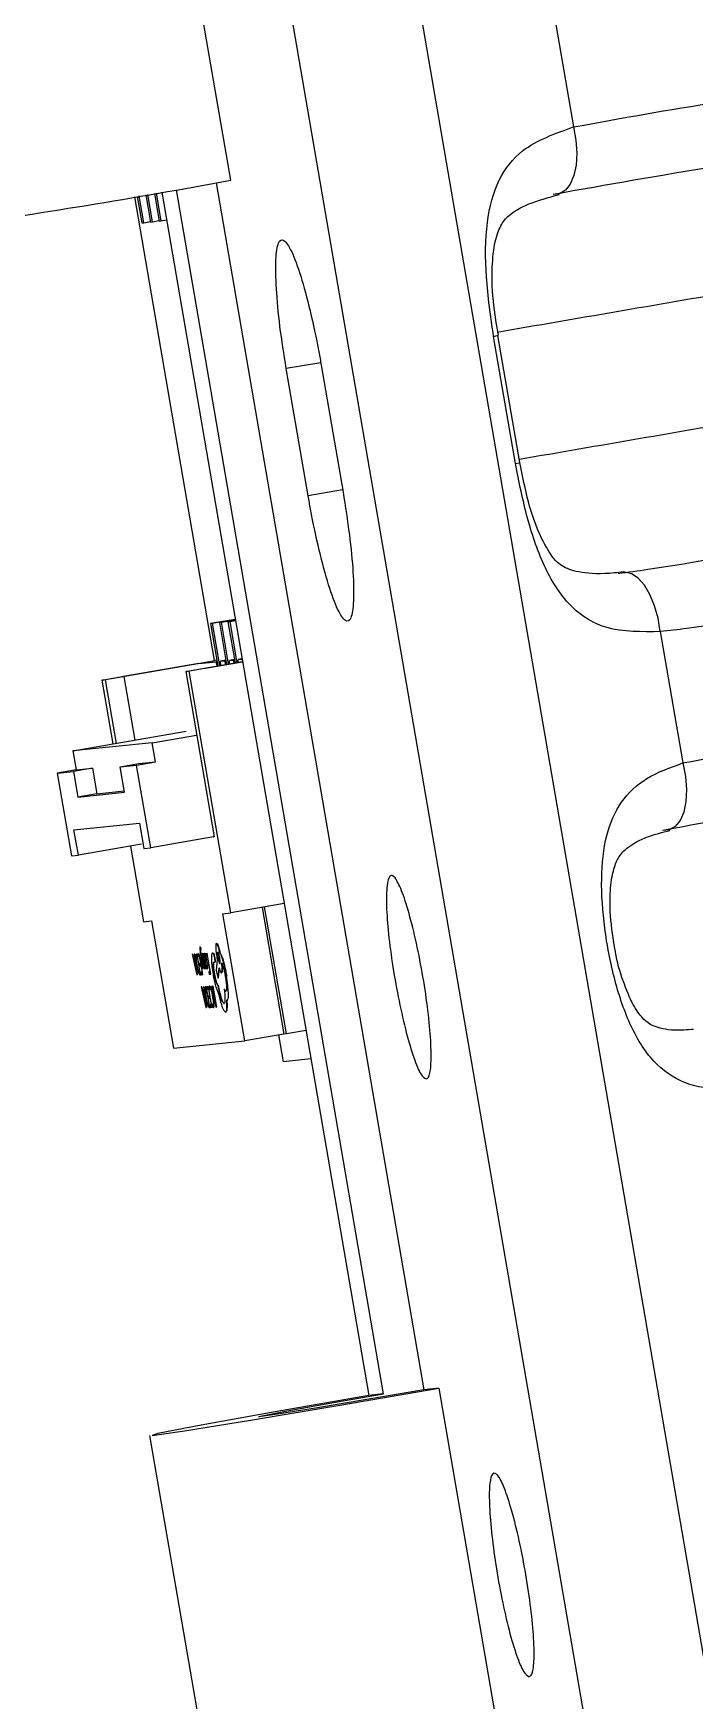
# Model space of a CAD drawing. Header units: millimetres. Extents: x 15 to 1184, y 5 to 836.
# Drawn here: x 810.21 to 815.34, y 640.05 to 652.97 of the extents above; entities that cross this region are included whole.
import ezdxf

# ---------------------------------------------------------------- set-up
doc = ezdxf.new("R2010")
doc.units = ezdxf.units.MM
doc.layers.get('0').update_dxf_attribs({"lineweight": 18})

msp = doc.modelspace()

# ---------------------------------------------------------------- linework, layer by layer
at = {"color": 7, "linetype": 'Continuous', "lineweight": 25}
for p, q in [((813.884, 655.217), (814.396, 652.245)), ((812.883, 655.026), (817.635, 627.434)), ((811.907, 654.857), (816.659, 627.264)), ((811.739, 651.832), (811.23, 654.788)), ((812.925, 642.427), (811.318, 651.759)), ((811.626, 651.812), (813.237, 642.459)), ((811.614, 648.11), (810.995, 651.704)), ((811.013, 651.707), (811.049, 651.502)), ((811.065, 651.503), (811.029, 651.71)), ((811.08, 651.719), (811.116, 651.508)), ((811.132, 651.51), (811.096, 651.721)), ((811.147, 651.73), (811.184, 651.515)), ((811.2, 651.517), (811.163, 651.733)), ((811.204, 651.74), (812.81, 642.415)), ((811.049, 651.502), (811.065, 651.503)), ((811.065, 651.503), (811.116, 651.512)), ((811.116, 651.508), (811.132, 651.51)), ((811.132, 651.51), (811.183, 651.519)), ((811.184, 651.515), (811.2, 651.517)), ((811.2, 651.517), (811.241, 651.524)), ((813.947, 649.637), (813.777, 650.622)), ((813.811, 650.63), (813.81, 650.63)), ((813.98, 649.644), (813.811, 650.63)), ((812.437, 650.418), (812.17, 650.372)), ((812.34, 649.386), (812.17, 650.372)), ((812.441, 650.399), (812.61, 649.414)), ((812.607, 649.432), (812.34, 649.386)), ((814.784, 648.794), (814.778, 648.794)), ((811.583, 648.397), (811.774, 648.431)), ((811.599, 648.399), (811.583, 648.397)), ((811.583, 648.397), (811.64, 648.067)), ((811.774, 648.429), (811.599, 648.399)), ((811.656, 648.07), (811.599, 648.399)), ((811.651, 648.404), (811.775, 648.426)), ((811.667, 648.406), (811.651, 648.404)), ((811.651, 648.404), (811.707, 648.079)), ((811.667, 648.406), (811.775, 648.425)), ((811.723, 648.081), (811.667, 648.406)), ((811.718, 648.411), (811.776, 648.421)), ((811.735, 648.413), (811.718, 648.411)), ((811.718, 648.411), (811.774, 648.09)), ((811.735, 648.413), (811.776, 648.42)), ((811.79, 648.093), (811.735, 648.413)), ((815.07, 648.334), (815.245, 647.316)), ((810.741, 647.958), (811.619, 648.111)), ((811.493, 648.088), (810.908, 647.986)), ((811.391, 648.024), (811.537, 648.05)), ((811.418, 648.027), (811.391, 648.024)), ((811.391, 648.024), (811.611, 646.743)), ((811.831, 648.099), (811.418, 648.027)), ((811.74, 646.155), (811.418, 648.027)), ((811.493, 648.088), (811.623, 648.101)), ((811.537, 648.05), (811.544, 648.05)), ((811.544, 648.05), (811.831, 648.1)), ((811.632, 648.112), (811.619, 648.111)), ((811.623, 648.101), (811.634, 648.103)), ((811.623, 648.101), (811.634, 648.066)), ((811.701, 648.112), (811.661, 648.105)), ((811.661, 648.105), (811.691, 648.108)), ((811.662, 648.071), (811.661, 648.105)), ((811.691, 648.108), (811.702, 648.109)), ((811.691, 648.108), (811.7, 648.077)), ((811.769, 648.118), (811.729, 648.111)), ((811.729, 648.111), (811.759, 648.114)), ((811.73, 648.083), (811.729, 648.111)), ((811.759, 648.114), (811.769, 648.116)), ((811.759, 648.114), (811.767, 648.089)), ((811.827, 648.124), (811.796, 648.118)), ((811.796, 648.118), (811.826, 648.121)), ((811.797, 648.094), (811.796, 648.118)), ((811.826, 648.121), (811.829, 648.113)), ((811.826, 648.121), (811.827, 648.121)), ((810.768, 647.961), (810.741, 647.958)), ((810.741, 647.958), (810.826, 647.464)), ((810.914, 647.987), (810.768, 647.961)), ((810.853, 647.468), (810.768, 647.961)), ((810.908, 647.986), (810.914, 647.987)), ((810.999, 647.494), (810.914, 647.987)), ((810.515, 647.41), (811.393, 647.562)), ((811.13, 647.472), (811.475, 647.532)), ((811.13, 647.472), (810.515, 647.41)), ((810.515, 647.41), (810.54, 647.262)), ((811.155, 647.324), (811.13, 647.472)), ((810.54, 647.262), (810.394, 647.236)), ((810.394, 647.236), (810.521, 647.249)), ((810.394, 647.236), (810.504, 646.596)), ((810.668, 647.275), (810.521, 647.249)), ((810.521, 647.249), (810.555, 647.052)), ((810.54, 647.262), (810.668, 647.275)), ((810.668, 647.275), (810.702, 647.078)), ((810.882, 647.286), (811.028, 647.311)), ((810.882, 647.286), (811.009, 647.299)), ((810.916, 647.089), (810.882, 647.286)), ((811.009, 647.299), (811.155, 647.324)), ((811.119, 646.658), (811.009, 647.299)), ((811.028, 647.311), (811.155, 647.324)), ((810.555, 647.052), (810.916, 647.089)), ((810.702, 647.078), (810.555, 647.052)), ((810.702, 647.078), (810.914, 647.099)), ((810.524, 646.798), (811.031, 646.85)), ((811.031, 646.85), (811.065, 646.653)), ((810.558, 646.601), (810.524, 646.798)), ((811.607, 646.743), (811.119, 646.658)), ((811.611, 646.743), (811.607, 646.743)), ((811.607, 646.743), (811.611, 646.743)), ((810.504, 646.596), (810.558, 646.601)), ((811.047, 646.686), (810.558, 646.601)), ((810.962, 646.671), (811.063, 646.086)), ((811.065, 646.653), (811.119, 646.658)), ((812.154, 646.226), (811.74, 646.155)), ((811.982, 646.197), (812.151, 645.215)), ((812.171, 645.217), (812.002, 646.2)), ((811.063, 646.086), (811.126, 646.092)), ((811.126, 646.092), (811.295, 645.107)), ((811.678, 646.148), (811.74, 646.155)), ((811.848, 645.163), (811.678, 646.148)), ((811.44, 645.833), (811.476, 645.673)), ((811.443, 645.833), (811.44, 645.833)), ((811.441, 645.833), (811.444, 645.834)), ((811.453, 645.79), (811.443, 645.833)), ((811.444, 645.834), (811.454, 645.79)), ((811.46, 645.834), (811.456, 645.834)), ((811.456, 645.834), (811.457, 645.834)), ((811.456, 645.834), (811.462, 645.79)), ((811.457, 645.834), (811.461, 645.834)), ((811.46, 645.834), (811.461, 645.834)), ((811.479, 645.673), (811.46, 645.834)), ((811.461, 645.834), (811.48, 645.674)), ((811.479, 645.835), (811.473, 645.835)), ((811.474, 645.835), (811.473, 645.835)), ((811.474, 645.835), (811.48, 645.835)), ((811.476, 645.817), (811.479, 645.817)), ((811.476, 645.817), (811.477, 645.817)), ((811.479, 645.835), (811.48, 645.835)), ((811.506, 645.675), (811.479, 645.835)), ((811.479, 645.817), (811.5, 645.693)), ((811.495, 645.836), (811.483, 645.835)), ((811.483, 645.835), (811.484, 645.836)), ((811.483, 645.835), (811.486, 645.817)), ((811.484, 645.836), (811.496, 645.836)), ((811.486, 645.817), (811.495, 645.818)), ((811.495, 645.836), (811.496, 645.836)), ((811.523, 645.676), (811.495, 645.836)), ((811.504, 645.889), (811.502, 645.891)), ((811.502, 645.854), (811.518, 645.722)), ((811.507, 645.871), (811.504, 645.889)), ((811.505, 645.889), (811.508, 645.871)), ((811.505, 645.873), (811.507, 645.871)), ((811.507, 645.836), (811.505, 645.857)), ((811.505, 645.857), (811.506, 645.857)), ((811.506, 645.857), (811.508, 645.836)), ((811.533, 645.722), (811.507, 645.836)), ((811.507, 645.836), (811.508, 645.836)), ((811.508, 645.836), (811.534, 645.723)), ((811.509, 645.817), (811.511, 645.808)), ((811.51, 645.808), (811.509, 645.817)), ((811.51, 645.818), (811.511, 645.808)), ((811.521, 645.84), (811.522, 645.84)), ((811.523, 645.824), (811.524, 645.824)), ((811.526, 645.833), (811.527, 645.834)), ((811.53, 645.813), (811.526, 645.833)), ((811.527, 645.834), (811.531, 645.813)), ((811.532, 645.838), (811.529, 645.838)), ((811.529, 645.838), (811.542, 645.764)), ((811.529, 645.838), (811.53, 645.838)), ((811.53, 645.838), (811.533, 645.838)), ((811.531, 645.813), (811.53, 645.813)), ((811.535, 645.82), (811.532, 645.838)), ((811.532, 645.838), (811.533, 645.838)), ((811.533, 645.838), (811.536, 645.82)), ((811.537, 645.841), (811.538, 645.841)), ((811.537, 645.815), (811.538, 645.815)), ((811.539, 645.824), (811.54, 645.824)), ((811.542, 645.832), (811.543, 645.832)), ((811.557, 645.839), (811.545, 645.838)), ((811.545, 645.838), (811.546, 645.839)), ((811.545, 645.838), (811.548, 645.82)), ((811.546, 645.839), (811.558, 645.839)), ((811.548, 645.82), (811.557, 645.821)), ((811.557, 645.839), (811.558, 645.839)), ((811.584, 645.679), (811.557, 645.839)), ((811.557, 645.821), (811.566, 645.767)), ((811.604, 645.842), (811.595, 645.841)), ((811.595, 645.841), (811.596, 645.842)), ((811.596, 645.842), (811.605, 645.842)), ((811.604, 645.842), (811.605, 645.842)), ((811.628, 645.919), (811.629, 645.919)), ((811.641, 645.851), (811.64, 645.851)), ((811.657, 645.842), (811.658, 645.842)), ((811.462, 645.79), (811.453, 645.79)), ((811.454, 645.79), (811.463, 645.79)), ((811.464, 645.772), (811.457, 645.772)), ((811.457, 645.772), (811.471, 645.705)), ((811.472, 645.707), (811.458, 645.772)), ((811.472, 645.705), (811.464, 645.772)), ((811.474, 645.694), (811.471, 645.705)), ((811.472, 645.8), (811.473, 645.8)), ((811.474, 645.694), (811.472, 645.705)), ((811.478, 645.753), (811.479, 645.753)), ((811.488, 645.708), (811.489, 645.708)), ((811.505, 645.764), (811.497, 645.763)), ((811.497, 645.763), (811.5, 645.745)), ((811.497, 645.763), (811.498, 645.763)), ((811.5, 645.693), (811.497, 645.693)), ((811.497, 645.693), (811.498, 645.693)), ((811.498, 645.763), (811.506, 645.764)), ((811.5, 645.693), (811.498, 645.693)), ((811.5, 645.745), (811.508, 645.745)), ((811.508, 645.745), (811.517, 645.694)), ((811.508, 645.694), (811.511, 645.675)), ((811.517, 645.694), (811.508, 645.694)), ((811.508, 645.694), (811.509, 645.694)), ((811.509, 645.694), (811.518, 645.694)), ((811.521, 645.722), (811.51, 645.808)), ((811.51, 645.808), (811.511, 645.808)), ((811.511, 645.808), (811.522, 645.722)), ((811.511, 645.808), (811.53, 645.722)), ((811.518, 645.722), (811.521, 645.722)), ((811.522, 645.722), (811.521, 645.722)), ((811.523, 645.808), (811.524, 645.808)), ((811.53, 645.787), (811.525, 645.797)), ((811.525, 645.797), (811.526, 645.797)), ((811.526, 645.797), (811.531, 645.787)), ((811.53, 645.787), (811.531, 645.787)), ((811.53, 645.772), (811.535, 645.763)), ((811.53, 645.722), (811.533, 645.722)), ((811.531, 645.744), (811.532, 645.745)), ((811.531, 645.744), (811.535, 645.725)), ((811.533, 645.722), (811.534, 645.723)), ((811.535, 645.725), (811.539, 645.72)), ((811.536, 645.772), (811.537, 645.772)), ((811.537, 645.736), (811.538, 645.737)), ((811.542, 645.78), (811.54, 645.791)), ((811.54, 645.791), (811.541, 645.791)), ((811.543, 645.781), (811.541, 645.791)), ((811.545, 645.784), (811.542, 645.78)), ((811.545, 645.765), (811.548, 645.77)), ((811.549, 645.77), (811.546, 645.765)), ((811.547, 645.808), (811.548, 645.808)), ((811.559, 645.732), (811.555, 645.751)), ((811.556, 645.751), (811.56, 645.732)), ((811.566, 645.767), (811.558, 645.766)), ((811.558, 645.766), (811.561, 645.748)), ((811.559, 645.766), (811.567, 645.767)), ((811.561, 645.748), (811.569, 645.748)), ((811.569, 645.748), (811.578, 645.697)), ((811.57, 645.697), (811.579, 645.697)), ((811.57, 645.697), (811.573, 645.678)), ((811.578, 645.697), (811.57, 645.697)), ((811.608, 645.772), (811.615, 645.772)), ((811.608, 645.772), (811.609, 645.772)), ((811.612, 645.682), (811.613, 645.683)), ((811.615, 645.807), (811.616, 645.807)), ((811.615, 645.772), (811.616, 645.771)), ((811.616, 645.771), (811.617, 645.771)), ((811.634, 645.793), (811.626, 645.707)), ((811.626, 645.707), (811.642, 645.647)), ((811.632, 645.804), (811.634, 645.793)), ((811.642, 645.647), (811.649, 645.728)), ((811.65, 645.728), (811.643, 645.647)), ((811.656, 645.762), (811.656, 645.762)), ((811.679, 645.788), (811.68, 645.788)), ((811.476, 645.673), (811.479, 645.673)), ((811.479, 645.673), (811.48, 645.674)), ((811.5, 645.675), (811.506, 645.675)), ((811.506, 645.675), (811.507, 645.675)), ((811.511, 645.675), (811.523, 645.676)), ((811.511, 645.58), (811.547, 645.42)), ((811.514, 645.58), (811.511, 645.58)), ((811.511, 645.58), (811.512, 645.58)), ((811.512, 645.58), (811.515, 645.581)), ((811.514, 645.58), (811.515, 645.581)), ((811.524, 645.537), (811.514, 645.58)), ((811.515, 645.581), (811.525, 645.537)), ((811.523, 645.676), (811.524, 645.676)), ((811.531, 645.581), (811.528, 645.581)), ((811.528, 645.581), (811.529, 645.581)), ((811.528, 645.581), (811.533, 645.537)), ((811.529, 645.581), (811.532, 645.581)), ((811.531, 645.581), (811.532, 645.581)), ((811.55, 645.42), (811.531, 645.581)), ((811.532, 645.581), (811.551, 645.421)), ((811.55, 645.582), (811.544, 645.582)), ((811.545, 645.582), (811.544, 645.582)), ((811.545, 645.582), (811.551, 645.582)), ((811.547, 645.564), (811.551, 645.564)), ((811.547, 645.564), (811.548, 645.564)), ((811.55, 645.582), (811.551, 645.582)), ((811.578, 645.422), (811.55, 645.582)), ((811.551, 645.564), (811.572, 645.44)), ((811.567, 645.583), (811.555, 645.582)), ((811.555, 645.582), (811.556, 645.583)), ((811.555, 645.582), (811.558, 645.564)), ((811.556, 645.583), (811.567, 645.583)), ((811.558, 645.564), (811.567, 645.565)), ((811.567, 645.583), (811.567, 645.583)), ((811.594, 645.423), (811.567, 645.583)), ((811.567, 645.565), (811.576, 645.511)), ((811.572, 645.577), (811.575, 645.557)), ((811.573, 645.678), (811.584, 645.679)), ((811.575, 645.557), (811.576, 645.557)), ((811.577, 645.586), (811.578, 645.586)), ((811.579, 645.568), (811.58, 645.568)), ((811.588, 645.565), (811.589, 645.565)), ((811.589, 645.584), (811.601, 645.585)), ((811.6, 645.585), (811.589, 645.584)), ((811.589, 645.584), (811.589, 645.584)), ((811.589, 645.584), (811.592, 645.566)), ((811.592, 645.566), (811.6, 645.566)), ((811.6, 645.585), (811.601, 645.585)), ((811.628, 645.424), (811.6, 645.585)), ((811.6, 645.566), (811.625, 645.424)), ((811.601, 645.585), (811.629, 645.424)), ((811.641, 645.594), (811.639, 645.594)), ((811.639, 645.594), (811.64, 645.594)), ((811.64, 645.594), (811.641, 645.594)), ((811.641, 645.594), (811.641, 645.594)), ((811.642, 645.647), (811.643, 645.647)), ((811.689, 645.563), (811.69, 645.563)), ((811.533, 645.537), (811.524, 645.537)), ((811.524, 645.537), (811.525, 645.537)), ((811.525, 645.537), (811.534, 645.537)), ((811.535, 645.519), (811.528, 645.519)), ((811.528, 645.519), (811.543, 645.452)), ((811.543, 645.454), (811.529, 645.519)), ((811.544, 645.452), (811.535, 645.519)), ((811.545, 645.441), (811.543, 645.452)), ((811.544, 645.547), (811.545, 645.547)), ((811.545, 645.441), (811.544, 645.452)), ((811.549, 645.5), (811.55, 645.5)), ((811.559, 645.455), (811.56, 645.455)), ((811.576, 645.511), (811.568, 645.51)), ((811.568, 645.51), (811.571, 645.492)), ((811.568, 645.51), (811.569, 645.51)), ((811.572, 645.44), (811.568, 645.44)), ((811.568, 645.44), (811.569, 645.44)), ((811.569, 645.51), (811.577, 645.511)), ((811.572, 645.44), (811.569, 645.44)), ((811.571, 645.492), (811.579, 645.492)), ((811.571, 645.422), (811.578, 645.422)), ((811.578, 645.422), (811.579, 645.422)), ((811.579, 645.492), (811.588, 645.441)), ((811.579, 645.441), (811.583, 645.422)), ((811.588, 645.441), (811.579, 645.441)), ((811.579, 645.441), (811.58, 645.441)), ((811.58, 645.441), (811.589, 645.441)), ((811.583, 645.422), (811.594, 645.423)), ((811.594, 645.448), (811.595, 645.449)), ((811.594, 645.448), (811.598, 645.427)), ((811.594, 645.423), (811.595, 645.423)), ((811.598, 645.427), (811.604, 645.42)), ((811.601, 645.507), (811.602, 645.507)), ((811.601, 645.439), (811.602, 645.439)), ((811.608, 645.444), (811.609, 645.445)), ((811.625, 645.424), (811.628, 645.424)), ((811.628, 645.424), (811.629, 645.424)), ((811.687, 645.453), (811.688, 645.453)), ((811.701, 645.547), (811.702, 645.547)), ((811.709, 645.48), (811.713, 645.478)), ((811.71, 645.43), (811.709, 645.48)), ((811.71, 645.48), (811.711, 645.43)), ((811.71, 645.43), (811.711, 645.43)), ((811.547, 645.42), (811.55, 645.42)), ((811.55, 645.42), (811.551, 645.421)), ((811.604, 645.42), (811.605, 645.421)), ((811.699, 645.384), (811.7, 645.385)), ((811.295, 645.107), (811.848, 645.163)), ((812.15, 645.215), (811.848, 645.163)), ((812.149, 645), (812.113, 645.209)), ((812.171, 645.217), (812.151, 645.215)), ((812.323, 645.243), (812.171, 645.217)), ((812.361, 645.022), (812.149, 645)), ((813.352, 642.47), (813.237, 642.459)), ((813.352, 642.47), (813.861, 639.514)), ((812.925, 642.427), (812.81, 642.415)), ((811.11, 642.103), (811.619, 639.147))]:
    msp.add_line(p, q, dxfattribs=at)
for points in [[(814.396, 652.245), (814.415, 652.142), (814.422, 652.042), (814.417, 651.949), (814.4, 651.868), (814.372, 651.802), (814.335, 651.754), (814.289, 651.727), (814.238, 651.721)], [(813.777, 650.622), (813.806, 650.629), (813.811, 650.63)], [(813.947, 649.637), (813.976, 649.643), (813.98, 649.644)], [(815.07, 648.334), (815.053, 648.438), (815.026, 648.535), (814.99, 648.622), (814.947, 648.694), (814.898, 648.748), (814.847, 648.782), (814.794, 648.795), (814.784, 648.794)], [(815.245, 647.316), (815.265, 647.211), (815.273, 647.11), (815.268, 647.017), (815.252, 646.936), (815.224, 646.87), (815.185, 646.823), (815.139, 646.797), (815.086, 646.793)], [(812.81, 642.415), (812.084, 642.288), (811.509, 642.184), (811.174, 642.119), (811.129, 642.104), (811.381, 642.14), (811.892, 642.223), (812.584, 642.338), (813.352, 642.47)], [(813.237, 642.459), (812.795, 642.383), (812.397, 642.316), (812.103, 642.269), (811.958, 642.248), (811.984, 642.257), (812.177, 642.294), (812.507, 642.354), (812.925, 642.427)]]:
    msp.add_lwpolyline(points, dxfattribs=at)
msp.add_arc((801.328, 708.418), 57.536, 278.16296, 280.42519, dxfattribs=at)
for points, knots in [([(814.396, 652.245), (814.764, 652.312), (815.234, 652.398), (815.747, 652.471), (815.859, 652.487)], [0, 0, 0, 0, 1.158119, 1.483051, 1.483051, 1.483051, 1.483051]), ([(813.777, 650.622), (813.755, 650.777), (813.711, 651.081), (813.713, 651.502), (813.801, 651.84), (814.009, 652.107), (814.254, 652.194), (814.396, 652.245)], [0, 0, 0, 0, 0.412637, 0.80977, 1.17336, 1.510565, 1.983203, 1.983203, 1.983203, 1.983203]), ([(815.879, 651.997), (815.754, 651.978), (815.194, 651.891), (814.655, 651.795), (814.238, 651.721)], [0, 0, 0, 0, 0.373039, 1.664771, 1.664771, 1.664771, 1.664771]), ([(813.815, 650.631), (813.802, 650.707), (813.77, 650.888), (813.761, 651.146), (813.785, 651.365), (813.836, 651.495), (813.89, 651.56), (814.027, 651.65), (814.202, 651.699), (814.287, 651.722)], [0, 0, 0, 0, 0.162241, 0.384292, 0.563784, 0.737832, 0.937864, 1.174583, 1.397758, 1.397758, 1.397758, 1.397758]), ([(820.074, 651.737), (818.603, 651.482), (816.519, 651.12), (814.422, 650.759), (813.804, 650.653)], [0, 0, 0, 0, 4.488588, 6.36247, 6.36247, 6.36247, 6.36247]), ([(812.17, 650.372), (812.152, 650.483), (812.117, 650.705), (812.09, 651.002), (812.085, 651.23), (812.106, 651.362), (812.149, 651.384), (812.21, 651.294), (812.282, 651.102), (812.356, 650.828), (812.409, 650.578), (812.435, 650.434), (812.441, 650.399)], [0, 0, 0, 0, 0.223476, 0.446952, 0.670428, 0.893904, 1.11738, 1.340856, 1.564332, 1.787807, 2.011283, 2.081316, 2.081316, 2.081316, 2.081316]), ([(820.244, 650.751), (818.773, 650.496), (816.689, 650.135), (814.593, 649.774), (813.976, 649.668)], [0, 0, 0, 0, 4.488583, 6.360327, 6.360327, 6.360327, 6.360327]), ([(815.07, 648.334), (814.926, 648.332), (814.666, 648.328), (814.369, 648.506), (814.17, 648.811), (814.032, 649.207), (813.975, 649.494), (813.947, 649.637)], [0, 0, 0, 0, 0.440001, 0.799088, 1.18586, 1.565468, 1.943969, 1.943969, 1.943969, 1.943969]), ([(814.784, 648.797), (814.76, 648.794), (814.631, 648.777), (814.443, 648.787), (814.315, 648.83), (814.234, 648.901), (814.125, 649.095), (814.04, 649.345), (814.002, 649.541), (813.982, 649.645)], [0, 0, 0, 0, 0.055839, 0.302958, 0.541211, 0.779817, 0.959626, 1.151392, 1.367876, 1.367876, 1.367876, 1.367876]), ([(812.61, 649.414), (812.628, 649.303), (812.663, 649.081), (812.691, 648.783), (812.695, 648.556), (812.674, 648.423), (812.631, 648.401), (812.57, 648.491), (812.499, 648.684), (812.425, 648.957), (812.371, 649.207), (812.346, 649.352), (812.34, 649.386)], [0, 0, 0, 0, 0.220214, 0.440429, 0.660643, 0.880857, 1.101071, 1.321284, 1.541498, 1.761713, 1.981927, 2.050936, 2.050936, 2.050936, 2.050936]), ([(814.743, 648.785), (814.82, 648.795), (815.352, 648.867), (815.907, 648.982), (816.382, 649.08)], [0, 0, 0, 0, 0.240563, 1.66507, 1.66507, 1.66507, 1.66507]), ([(816.528, 648.605), (816.1, 648.507), (815.596, 648.392), (815.138, 648.341), (815.07, 648.334)], [0, 0, 0, 0, 1.261171, 1.483767, 1.483767, 1.483767, 1.483767]), ([(815.245, 647.316), (815.59, 647.38), (816.06, 647.468), (816.573, 647.537), (816.708, 647.555)], [0, 0, 0, 0, 1.091073, 1.483002, 1.483002, 1.483002, 1.483002]), ([(815.68, 644.789), (815.558, 644.788), (815.408, 644.788), (815.189, 644.862), (815.002, 644.992), (814.826, 645.283), (814.706, 645.647), (814.632, 646.035), (814.605, 646.417), (814.639, 646.756), (814.755, 647.024), (814.956, 647.212), (815.147, 647.281), (815.245, 647.316)], [0, 0, 0, 0, 0.376012, 0.460806, 0.785373, 1.136298, 1.476958, 1.821405, 2.164099, 2.488381, 2.789948, 3.091542, 3.41288, 3.41288, 3.41288, 3.41288]), ([(816.729, 647.069), (816.577, 647.046), (816.018, 646.961), (815.479, 646.864), (815.086, 646.793)], [0, 0, 0, 0, 0.451111, 1.665558, 1.665558, 1.665558, 1.665558]), ([(814.722, 645.855), (814.706, 645.948), (814.678, 646.12), (814.679, 646.345), (814.708, 646.506), (814.753, 646.601), (814.808, 646.661), (814.943, 646.741), (815.085, 646.778), (815.144, 646.793)], [0, 0, 0, 0, 0.197247, 0.363295, 0.502201, 0.644547, 0.835211, 1.051383, 1.200443, 1.200443, 1.200443, 1.200443]), ([(813.256, 644.867), (813.242, 644.874), (813.215, 644.889), (813.159, 645.022), (813.1, 645.22), (813.043, 645.468), (812.994, 645.737), (812.96, 645.997), (812.944, 646.218), (812.948, 646.376), (812.971, 646.453), (813.011, 646.44), (813.063, 646.338), (813.122, 646.159), (813.18, 645.924), (813.232, 645.658), (813.271, 645.392), (813.293, 645.155), (813.295, 644.976), (813.281, 644.882), (813.263, 644.871), (813.256, 644.867)], [0, 0, 0, 0, 0.176124, 0.352248, 0.528371, 0.704495, 0.880619, 1.056743, 1.232866, 1.40899, 1.585114, 1.761238, 1.937361, 2.113485, 2.289609, 2.465732, 2.641856, 2.81798, 2.994104, 3.170227, 3.28046, 3.28046, 3.28046, 3.28046]), ([(811.473, 645.835), (811.471, 645.834), (811.469, 645.832), (811.468, 645.822), (811.468, 645.815), (811.468, 645.812)], [0, 0, 0, 0, 0.01259184, 0.01843392, 0.02426357, 0.02426357, 0.02426357, 0.02426357]), ([(811.468, 645.812), (811.468, 645.808), (811.469, 645.8), (811.47, 645.78), (811.473, 645.764), (811.475, 645.752)], [0, 0, 0, 0, 0.01472068, 0.02925282, 0.06036567, 0.06036567, 0.06036567, 0.06036567]), ([(811.472, 645.8), (811.472, 645.802), (811.472, 645.807), (811.473, 645.815), (811.475, 645.816), (811.476, 645.817)], [0, 0, 0, 0, 0.00419394, 0.00850862, 0.01820701, 0.01820701, 0.01820701, 0.01820701]), ([(811.473, 645.8), (811.473, 645.802), (811.473, 645.808), (811.474, 645.815), (811.476, 645.816), (811.477, 645.817)], [0, 0, 0, 0, 0.00419394, 0.00850863, 0.01820701, 0.01820701, 0.01820701, 0.01820701]), ([(811.502, 645.891), (811.501, 645.89), (811.5, 645.889), (811.5, 645.881), (811.501, 645.869), (811.502, 645.859), (811.502, 645.854)], [0, 0, 0, 0, 0.00816958, 0.01649648, 0.02600448, 0.03740341, 0.03740341, 0.03740341, 0.03740341]), ([(811.505, 645.857), (811.505, 645.86), (811.504, 645.864), (811.504, 645.869), (811.504, 645.873), (811.505, 645.873), (811.505, 645.873)], [0, 0, 0, 0, 0.00472186, 0.00883354, 0.0126391, 0.01651534, 0.01651534, 0.01651534, 0.01651534]), ([(811.506, 645.874), (811.506, 645.873), (811.505, 645.873), (811.505, 645.869), (811.505, 645.864), (811.506, 645.86), (811.506, 645.857)], [0, 0, 0, 0, 0.00387624, 0.0076818, 0.01179347, 0.01651534, 0.01651534, 0.01651534, 0.01651534]), ([(811.521, 645.84), (811.52, 645.84), (811.518, 645.839), (811.518, 645.833), (811.518, 645.831)], [0, 0, 0, 0, 0.00541084, 0.01031967, 0.01031967, 0.01031967, 0.01031967]), ([(811.518, 645.831), (811.518, 645.829), (811.518, 645.826), (811.518, 645.82), (811.519, 645.813), (811.52, 645.808), (811.52, 645.806)], [0, 0, 0, 0, 0.00640999, 0.01248572, 0.01856765, 0.02499526, 0.02499526, 0.02499526, 0.02499526]), ([(811.526, 645.833), (811.525, 645.835), (811.523, 645.839), (811.522, 645.84), (811.521, 645.84)], [0, 0, 0, 0, 0.004207471, 0.008749965, 0.008749965, 0.008749965, 0.008749965]), ([(811.522, 645.84), (811.523, 645.84), (811.524, 645.839), (811.526, 645.835), (811.527, 645.834)], [0, 0, 0, 0, 0.004544429, 0.00874993, 0.00874993, 0.00874993, 0.00874993]), ([(811.523, 645.808), (811.522, 645.809), (811.522, 645.811), (811.522, 645.815), (811.522, 645.817), (811.522, 645.821), (811.522, 645.823), (811.523, 645.823), (811.523, 645.824)], [0, 0, 0, 0, 0.00190277, 0.00365657, 0.00536126, 0.00712503, 0.0111851, 0.01639269, 0.01639269, 0.01639269, 0.01639269]), ([(811.524, 645.824), (811.524, 645.824), (811.523, 645.823), (811.523, 645.821), (811.523, 645.818), (811.523, 645.815), (811.523, 645.812), (811.523, 645.809), (811.524, 645.808)], [0, 0, 0, 0, 0.00520748, 0.00926753, 0.01103132, 0.01273603, 0.01448987, 0.01639266, 0.01639266, 0.01639266, 0.01639266]), ([(811.523, 645.824), (811.524, 645.823), (811.526, 645.822), (811.529, 645.816), (811.53, 645.813)], [0, 0, 0, 0, 0.00631529, 0.01285339, 0.01285339, 0.01285339, 0.01285339]), ([(811.537, 645.841), (811.536, 645.84), (811.535, 645.84), (811.535, 645.836), (811.534, 645.829), (811.535, 645.823), (811.535, 645.82)], [0, 0, 0, 0, 0.00546404, 0.01057203, 0.0157072, 0.02124712, 0.02124712, 0.02124712, 0.02124712]), ([(811.542, 645.832), (811.541, 645.834), (811.539, 645.84), (811.537, 645.84), (811.537, 645.841)], [0, 0, 0, 0, 0.00497002, 0.01052129, 0.01052129, 0.01052129, 0.01052129]), ([(811.537, 645.815), (811.537, 645.817), (811.537, 645.823), (811.538, 645.824), (811.539, 645.824)], [0, 0, 0, 0, 0.004855455, 0.009830648, 0.009830648, 0.009830648, 0.009830648]), ([(811.54, 645.791), (811.539, 645.796), (811.538, 645.804), (811.537, 645.811), (811.537, 645.815)], [0, 0, 0, 0, 0.01214788, 0.02360042, 0.02360042, 0.02360042, 0.02360042]), ([(811.538, 645.841), (811.538, 645.841), (811.54, 645.84), (811.542, 645.835), (811.543, 645.832)], [0, 0, 0, 0, 0.00555207, 0.01052126, 0.01052126, 0.01052126, 0.01052126]), ([(811.538, 645.815), (811.538, 645.818), (811.538, 645.823), (811.539, 645.824), (811.54, 645.824)], [0, 0, 0, 0, 0.004855714, 0.009830592, 0.009830592, 0.009830592, 0.009830592]), ([(811.541, 645.791), (811.54, 645.796), (811.539, 645.804), (811.538, 645.811), (811.538, 645.815)], [0, 0, 0, 0, 0.01214788, 0.02360042, 0.02360042, 0.02360042, 0.02360042]), ([(811.539, 645.824), (811.539, 645.824), (811.54, 645.824), (811.541, 645.821), (811.542, 645.819)], [0, 0, 0, 0, 0.00317925, 0.006036419, 0.006036419, 0.006036419, 0.006036419]), ([(811.547, 645.808), (811.546, 645.812), (811.545, 645.819), (811.543, 645.827), (811.542, 645.83), (811.542, 645.832)], [0, 0, 0, 0, 0.01289721, 0.01889782, 0.0249179, 0.0249179, 0.0249179, 0.0249179]), ([(811.542, 645.819), (811.542, 645.818), (811.542, 645.816), (811.544, 645.812), (811.544, 645.808), (811.545, 645.806)], [0, 0, 0, 0, 0.00342607, 0.00675944, 0.01368654, 0.01368654, 0.01368654, 0.01368654]), ([(811.543, 645.832), (811.543, 645.83), (811.544, 645.827), (811.546, 645.819), (811.547, 645.812), (811.548, 645.808)], [0, 0, 0, 0, 0.00602008, 0.01202069, 0.0249179, 0.0249179, 0.0249179, 0.0249179]), ([(811.595, 645.841), (811.593, 645.838), (811.589, 645.831), (811.589, 645.803), (811.589, 645.789)], [0, 0, 0, 0, 0.02634299, 0.05297914, 0.05297914, 0.05297914, 0.05297914]), ([(811.615, 645.807), (811.614, 645.811), (811.612, 645.82), (811.609, 645.831), (811.607, 645.84), (811.605, 645.841), (811.604, 645.842)], [0, 0, 0, 0, 0.00937472, 0.01852201, 0.02785453, 0.03700786, 0.03700786, 0.03700786, 0.03700786]), ([(811.605, 645.842), (811.606, 645.841), (811.608, 645.84), (811.61, 645.832), (811.613, 645.82), (811.615, 645.811), (811.616, 645.807)], [0, 0, 0, 0, 0.00915333, 0.01848584, 0.02763314, 0.03700786, 0.03700786, 0.03700786, 0.03700786]), ([(811.628, 645.919), (811.627, 645.917), (811.623, 645.914), (811.622, 645.887), (811.625, 645.849), (811.63, 645.819), (811.632, 645.804)], [0, 0, 0, 0, 0.0292199, 0.0583848, 0.0877066, 0.11674, 0.11674, 0.11674, 0.11674]), ([(811.657, 645.842), (811.654, 645.853), (811.649, 645.875), (811.641, 645.899), (811.634, 645.916), (811.63, 645.918), (811.628, 645.919)], [0, 0, 0, 0, 0.02060646, 0.04112996, 0.06219975, 0.08315479, 0.08315479, 0.08315479, 0.08315479]), ([(811.629, 645.919), (811.631, 645.918), (811.635, 645.916), (811.642, 645.899), (811.65, 645.875), (811.655, 645.853), (811.658, 645.842)], [0, 0, 0, 0, 0.02095504, 0.04202483, 0.06254833, 0.08315479, 0.08315479, 0.08315479, 0.08315479]), ([(811.64, 645.851), (811.64, 645.85), (811.638, 645.848), (811.638, 645.84), (811.638, 645.831), (811.639, 645.82), (811.641, 645.809), (811.643, 645.797), (811.646, 645.786), (811.648, 645.776), (811.651, 645.769), (811.653, 645.763), (811.655, 645.762), (811.656, 645.762)], [0, 0, 0, 0, 0.01162253, 0.02321237, 0.02889273, 0.03445938, 0.04612299, 0.05190177, 0.05755862, 0.06944274, 0.07512311, 0.08068976, 0.09235337, 0.09235337, 0.09235337, 0.09235337]), ([(811.656, 645.762), (811.656, 645.762), (811.654, 645.763), (811.652, 645.769), (811.649, 645.776), (811.647, 645.786), (811.644, 645.797), (811.642, 645.809), (811.64, 645.821), (811.639, 645.831), (811.639, 645.84), (811.639, 645.849), (811.641, 645.85), (811.641, 645.851)], [0, 0, 0, 0, 0.01166361, 0.01723026, 0.02291062, 0.03479475, 0.04045159, 0.04623038, 0.05789398, 0.06346063, 0.069141, 0.08073084, 0.09235337, 0.09235337, 0.09235337, 0.09235337]), ([(811.656, 645.762), (811.656, 645.762), (811.658, 645.764), (811.658, 645.772), (811.657, 645.781), (811.656, 645.791), (811.655, 645.803), (811.653, 645.815), (811.65, 645.826), (811.647, 645.836), (811.645, 645.844), (811.643, 645.849), (811.641, 645.85), (811.64, 645.851)], [0, 0, 0, 0, 0.01138682, 0.02281061, 0.02857626, 0.03422868, 0.04612524, 0.05190262, 0.05755867, 0.06944351, 0.07512344, 0.08068966, 0.09235238, 0.09235238, 0.09235238, 0.09235238]), ([(811.679, 645.788), (811.675, 645.8), (811.667, 645.825), (811.66, 645.837), (811.657, 645.842)], [0, 0, 0, 0, 0.02927266, 0.05857639, 0.05857639, 0.05857639, 0.05857639]), ([(811.658, 645.842), (811.661, 645.837), (811.668, 645.825), (811.676, 645.801), (811.68, 645.788)], [0, 0, 0, 0, 0.02930304, 0.05857639, 0.05857639, 0.05857639, 0.05857639]), ([(815.328, 645.251), (815.277, 645.247), (815.138, 645.238), (815.012, 645.276), (814.948, 645.315), (814.855, 645.439), (814.78, 645.623), (814.733, 645.774), (814.722, 645.854), (814.722, 645.855)], [0, 0, 0, 0, 0.1232264, 0.334436, 0.5343347, 0.6689242, 0.8232122, 0.9801473, 0.982532, 0.982532, 0.982532, 0.982532]), ([(811.478, 645.753), (811.476, 645.762), (811.474, 645.775), (811.473, 645.79), (811.472, 645.797), (811.472, 645.8)], [0, 0, 0, 0, 0.0248597, 0.03607998, 0.04712825, 0.04712825, 0.04712825, 0.04712825]), ([(811.479, 645.753), (811.477, 645.762), (811.475, 645.775), (811.474, 645.791), (811.473, 645.797), (811.473, 645.8)], [0, 0, 0, 0, 0.02502184, 0.03619391, 0.04712931, 0.04712931, 0.04712931, 0.04712931]), ([(811.475, 645.752), (811.476, 645.746), (811.478, 645.735), (811.481, 645.72), (811.485, 645.706), (811.487, 645.699), (811.488, 645.695)], [0, 0, 0, 0, 0.01551752, 0.0299464, 0.04395408, 0.05826704, 0.05826704, 0.05826704, 0.05826704]), ([(811.488, 645.708), (811.487, 645.71), (811.485, 645.716), (811.482, 645.731), (811.48, 645.744), (811.478, 645.753)], [0, 0, 0, 0, 0.01073209, 0.02165002, 0.0462183, 0.0462183, 0.0462183, 0.0462183]), ([(811.489, 645.708), (811.488, 645.711), (811.486, 645.716), (811.483, 645.731), (811.48, 645.744), (811.479, 645.753)], [0, 0, 0, 0, 0.01073224, 0.02165024, 0.0462183, 0.0462183, 0.0462183, 0.0462183]), ([(811.497, 645.693), (811.496, 645.693), (811.493, 645.694), (811.49, 645.703), (811.488, 645.708)], [0, 0, 0, 0, 0.00938229, 0.01783066, 0.01783066, 0.01783066, 0.01783066]), ([(811.488, 645.695), (811.49, 645.689), (811.495, 645.676), (811.498, 645.675), (811.5, 645.675)], [0, 0, 0, 0, 0.01191965, 0.02470775, 0.02470775, 0.02470775, 0.02470775]), ([(811.498, 645.693), (811.497, 645.694), (811.494, 645.694), (811.491, 645.704), (811.489, 645.708)], [0, 0, 0, 0, 0.00938207, 0.0178306, 0.0178306, 0.0178306, 0.0178306]), ([(811.52, 645.806), (811.521, 645.802), (811.522, 645.795), (811.524, 645.79), (811.524, 645.787)], [0, 0, 0, 0, 0.00993268, 0.01935394, 0.01935394, 0.01935394, 0.01935394]), ([(811.525, 645.797), (811.525, 645.798), (811.525, 645.799), (811.524, 645.802), (811.523, 645.805), (811.523, 645.807), (811.523, 645.808)], [0, 0, 0, 0, 0.00287664, 0.00561646, 0.00834247, 0.01117947, 0.01117947, 0.01117947, 0.01117947]), ([(811.524, 645.808), (811.524, 645.807), (811.524, 645.805), (811.525, 645.802), (811.526, 645.799), (811.526, 645.798), (811.526, 645.797)], [0, 0, 0, 0, 0.002837, 0.00556301, 0.00830283, 0.01117947, 0.01117947, 0.01117947, 0.01117947]), ([(811.524, 645.787), (811.525, 645.784), (811.527, 645.778), (811.529, 645.774), (811.53, 645.772)], [0, 0, 0, 0, 0.00682842, 0.01591768, 0.01591768, 0.01591768, 0.01591768]), ([(811.536, 645.772), (811.535, 645.775), (811.533, 645.781), (811.531, 645.785), (811.53, 645.787)], [0, 0, 0, 0, 0.00673625, 0.01618682, 0.01618682, 0.01618682, 0.01618682]), ([(811.531, 645.787), (811.532, 645.785), (811.534, 645.781), (811.536, 645.775), (811.537, 645.772)], [0, 0, 0, 0, 0.00945018, 0.01618682, 0.01618682, 0.01618682, 0.01618682]), ([(811.537, 645.736), (811.536, 645.737), (811.535, 645.737), (811.532, 645.742), (811.531, 645.744)], [0, 0, 0, 0, 0.005054796, 0.009975256, 0.009975256, 0.009975256, 0.009975256]), ([(811.532, 645.745), (811.533, 645.742), (811.535, 645.738), (811.537, 645.737), (811.538, 645.737)], [0, 0, 0, 0, 0.00492046, 0.009975256, 0.009975256, 0.009975256, 0.009975256]), ([(811.535, 645.763), (811.535, 645.762), (811.535, 645.76), (811.536, 645.757), (811.537, 645.754), (811.537, 645.752)], [0, 0, 0, 0, 0.00267372, 0.00531414, 0.01090879, 0.01090879, 0.01090879, 0.01090879]), ([(811.54, 645.754), (811.539, 645.757), (811.538, 645.764), (811.537, 645.769), (811.536, 645.772)], [0, 0, 0, 0, 0.00953747, 0.01849759, 0.01849759, 0.01849759, 0.01849759]), ([(811.537, 645.772), (811.538, 645.769), (811.539, 645.764), (811.54, 645.757), (811.541, 645.754)], [0, 0, 0, 0, 0.00896188, 0.01849759, 0.01849759, 0.01849759, 0.01849759]), ([(811.537, 645.752), (811.537, 645.751), (811.538, 645.749), (811.538, 645.746), (811.538, 645.743), (811.538, 645.741), (811.538, 645.741)], [0, 0, 0, 0, 0.00281952, 0.00553078, 0.00829238, 0.01125487, 0.01125487, 0.01125487, 0.01125487]), ([(811.538, 645.741), (811.538, 645.739), (811.538, 645.737), (811.537, 645.737), (811.537, 645.736)], [0, 0, 0, 0, 0.002246285, 0.004827928, 0.004827928, 0.004827928, 0.004827928]), ([(811.539, 645.72), (811.54, 645.72), (811.542, 645.721), (811.542, 645.727), (811.542, 645.729)], [0, 0, 0, 0, 0.00528451, 0.01012942, 0.01012942, 0.01012942, 0.01012942]), ([(811.542, 645.729), (811.542, 645.731), (811.542, 645.734), (811.542, 645.74), (811.541, 645.747), (811.54, 645.751), (811.54, 645.754)], [0, 0, 0, 0, 0.00642986, 0.01246926, 0.01843685, 0.02466228, 0.02466228, 0.02466228, 0.02466228]), ([(811.543, 645.729), (811.543, 645.727), (811.543, 645.721), (811.541, 645.721), (811.54, 645.72)], [0, 0, 0, 0, 0.00484491, 0.01012942, 0.01012942, 0.01012942, 0.01012942]), ([(811.541, 645.754), (811.541, 645.752), (811.542, 645.747), (811.543, 645.74), (811.543, 645.734), (811.543, 645.731), (811.543, 645.729)], [0, 0, 0, 0, 0.00622543, 0.01219302, 0.01823242, 0.02466228, 0.02466228, 0.02466228, 0.02466228]), ([(811.542, 645.764), (811.543, 645.757), (811.545, 645.748), (811.547, 645.738), (811.549, 645.731), (811.551, 645.726), (811.553, 645.722), (811.554, 645.721), (811.555, 645.721)], [0, 0, 0, 0, 0.01285393, 0.01830667, 0.02340221, 0.02843754, 0.03371984, 0.04599118, 0.04599118, 0.04599118, 0.04599118]), ([(811.545, 645.806), (811.545, 645.803), (811.546, 645.799), (811.546, 645.794), (811.546, 645.792), (811.547, 645.791)], [0, 0, 0, 0, 0.00773494, 0.01123372, 0.01465896, 0.01465896, 0.01465896, 0.01465896]), ([(811.547, 645.791), (811.546, 645.79), (811.546, 645.786), (811.545, 645.785), (811.545, 645.784)], [0, 0, 0, 0, 0.003122224, 0.00744203, 0.00744203, 0.00744203, 0.00744203]), ([(811.553, 645.737), (811.552, 645.737), (811.551, 645.738), (811.55, 645.741), (811.549, 645.744), (811.548, 645.748), (811.546, 645.755), (811.545, 645.761), (811.545, 645.765)], [0, 0, 0, 0, 0.00733827, 0.01058372, 0.01377172, 0.01709748, 0.02073406, 0.02941649, 0.02941649, 0.02941649, 0.02941649]), ([(811.546, 645.765), (811.546, 645.761), (811.547, 645.755), (811.549, 645.748), (811.55, 645.744), (811.551, 645.741), (811.552, 645.738), (811.553, 645.738), (811.554, 645.737)], [0, 0, 0, 0, 0.00868243, 0.01231902, 0.01564477, 0.01883278, 0.02207823, 0.02941649, 0.02941649, 0.02941649, 0.02941649]), ([(811.548, 645.77), (811.549, 645.771), (811.55, 645.773), (811.55, 645.78), (811.55, 645.787), (811.549, 645.796), (811.548, 645.803), (811.547, 645.808)], [0, 0, 0, 0, 0.01108841, 0.02021441, 0.02445747, 0.02873833, 0.03814246, 0.03814246, 0.03814246, 0.03814246]), ([(811.548, 645.808), (811.549, 645.803), (811.55, 645.796), (811.551, 645.787), (811.551, 645.78), (811.551, 645.773), (811.55, 645.771), (811.549, 645.77)], [0, 0, 0, 0, 0.00940413, 0.01368498, 0.01792805, 0.02705404, 0.03814246, 0.03814246, 0.03814246, 0.03814246]), ([(811.555, 645.751), (811.555, 645.747), (811.555, 645.739), (811.553, 645.738), (811.553, 645.737)], [0, 0, 0, 0, 0.00754815, 0.014809, 0.014809, 0.014809, 0.014809]), ([(811.555, 645.721), (811.556, 645.721), (811.558, 645.722), (811.558, 645.729), (811.559, 645.732)], [0, 0, 0, 0, 0.00621395, 0.01206203, 0.01206203, 0.01206203, 0.01206203]), ([(811.56, 645.732), (811.559, 645.729), (811.559, 645.722), (811.557, 645.721), (811.556, 645.721)], [0, 0, 0, 0, 0.00584808, 0.01206203, 0.01206203, 0.01206203, 0.01206203]), ([(811.589, 645.789), (811.59, 645.773), (811.592, 645.741), (811.599, 645.701), (811.602, 645.681)], [0, 0, 0, 0, 0.0545842, 0.1093914, 0.1093914, 0.1093914, 0.1093914]), ([(811.602, 645.681), (811.605, 645.664), (811.611, 645.631), (811.622, 645.587), (811.634, 645.551), (811.64, 645.539), (811.643, 645.532)], [0, 0, 0, 0, 0.0385245, 0.0773135, 0.1162138, 0.1547031, 0.1547031, 0.1547031, 0.1547031]), ([(811.612, 645.682), (811.61, 645.694), (811.606, 645.716), (811.604, 645.745), (811.604, 645.766), (811.607, 645.77), (811.608, 645.772)], [0, 0, 0, 0, 0.0228479, 0.04530097, 0.06800185, 0.09052714, 0.09052714, 0.09052714, 0.09052714]), ([(811.609, 645.772), (811.608, 645.77), (811.605, 645.766), (811.605, 645.745), (811.607, 645.716), (811.611, 645.694), (811.613, 645.683)], [0, 0, 0, 0, 0.0225253, 0.04522617, 0.06767924, 0.09052714, 0.09052714, 0.09052714, 0.09052714]), ([(811.639, 645.594), (811.637, 645.595), (811.635, 645.597), (811.63, 645.608), (811.625, 645.623), (811.618, 645.648), (811.614, 645.671), (811.612, 645.682)], [0, 0, 0, 0, 0.02353165, 0.03502996, 0.04696668, 0.07051909, 0.09376958, 0.09376958, 0.09376958, 0.09376958]), ([(811.613, 645.683), (811.615, 645.671), (811.619, 645.648), (811.626, 645.623), (811.631, 645.608), (811.636, 645.597), (811.638, 645.595), (811.64, 645.594)], [0, 0, 0, 0, 0.02325049, 0.04680291, 0.05873962, 0.07023793, 0.09376958, 0.09376958, 0.09376958, 0.09376958]), ([(811.616, 645.771), (811.617, 645.772), (811.618, 645.773), (811.618, 645.777), (811.618, 645.783), (811.617, 645.793), (811.616, 645.802), (811.615, 645.807)], [0, 0, 0, 0, 0.00921006, 0.01361721, 0.01812727, 0.02717496, 0.03617665, 0.03617665, 0.03617665, 0.03617665]), ([(811.616, 645.807), (811.617, 645.802), (811.618, 645.793), (811.619, 645.783), (811.619, 645.777), (811.618, 645.773), (811.618, 645.772), (811.617, 645.771)], [0, 0, 0, 0, 0.00900169, 0.01804938, 0.02255944, 0.02696659, 0.03617665, 0.03617665, 0.03617665, 0.03617665]), ([(811.649, 645.728), (811.651, 645.722), (811.654, 645.711), (811.659, 645.698), (811.664, 645.691), (811.666, 645.69), (811.668, 645.69)], [0, 0, 0, 0, 0.0110391, 0.02160828, 0.03225277, 0.04350689, 0.04350689, 0.04350689, 0.04350689]), ([(811.668, 645.69), (811.669, 645.691), (811.672, 645.693), (811.673, 645.71), (811.673, 645.734), (811.671, 645.755), (811.67, 645.766)], [0, 0, 0, 0, 0.01966771, 0.03926571, 0.05860418, 0.07758995, 0.07758995, 0.07758995, 0.07758995]), ([(811.671, 645.766), (811.672, 645.756), (811.674, 645.735), (811.674, 645.711), (811.673, 645.693), (811.67, 645.691), (811.669, 645.69)], [0, 0, 0, 0, 0.01898578, 0.03832424, 0.05792224, 0.07758995, 0.07758995, 0.07758995, 0.07758995]), ([(811.67, 645.766), (811.672, 645.761), (811.676, 645.75), (811.684, 645.725), (811.691, 645.695), (811.695, 645.672), (811.697, 645.661)], [0, 0, 0, 0, 0.026916, 0.0534544, 0.0810175, 0.1082015, 0.1082015, 0.1082015, 0.1082015]), ([(811.707, 645.664), (811.702, 645.687), (811.694, 645.733), (811.684, 645.77), (811.679, 645.788)], [0, 0, 0, 0, 0.0634274, 0.1271056, 0.1271056, 0.1271056, 0.1271056]), ([(811.68, 645.788), (811.685, 645.77), (811.695, 645.733), (811.703, 645.687), (811.708, 645.664)], [0, 0, 0, 0, 0.0636793, 0.1271056, 0.1271056, 0.1271056, 0.1271056]), ([(811.544, 645.582), (811.543, 645.581), (811.541, 645.579), (811.539, 645.569), (811.539, 645.562), (811.539, 645.559)], [0, 0, 0, 0, 0.01259184, 0.01843392, 0.02426357, 0.02426357, 0.02426357, 0.02426357]), ([(811.539, 645.559), (811.54, 645.555), (811.54, 645.547), (811.542, 645.527), (811.545, 645.511), (811.546, 645.499)], [0, 0, 0, 0, 0.01472068, 0.02925282, 0.06036567, 0.06036567, 0.06036567, 0.06036567]), ([(811.544, 645.547), (811.544, 645.549), (811.544, 645.554), (811.545, 645.562), (811.546, 645.563), (811.547, 645.564)], [0, 0, 0, 0, 0.00419394, 0.00850862, 0.01820701, 0.01820701, 0.01820701, 0.01820701]), ([(811.545, 645.547), (811.545, 645.549), (811.545, 645.555), (811.546, 645.562), (811.547, 645.563), (811.548, 645.564)], [0, 0, 0, 0, 0.00419394, 0.00850863, 0.01820701, 0.01820701, 0.01820701, 0.01820701]), ([(811.577, 645.586), (811.576, 645.586), (811.573, 645.585), (811.573, 645.579), (811.572, 645.577)], [0, 0, 0, 0, 0.00610353, 0.01136072, 0.01136072, 0.01136072, 0.01136072]), ([(811.575, 645.557), (811.576, 645.56), (811.577, 645.566), (811.578, 645.567), (811.579, 645.568)], [0, 0, 0, 0, 0.00591242, 0.01227582, 0.01227582, 0.01227582, 0.01227582]), ([(811.58, 645.568), (811.579, 645.567), (811.577, 645.567), (811.577, 645.56), (811.576, 645.557)], [0, 0, 0, 0, 0.00636341, 0.01227582, 0.01227582, 0.01227582, 0.01227582]), ([(811.588, 645.565), (811.587, 645.568), (811.585, 645.575), (811.581, 645.584), (811.578, 645.585), (811.577, 645.586)], [0, 0, 0, 0, 0.00603178, 0.01202012, 0.024935, 0.024935, 0.024935, 0.024935]), ([(811.578, 645.586), (811.579, 645.586), (811.582, 645.584), (811.586, 645.575), (811.588, 645.568), (811.589, 645.565)], [0, 0, 0, 0, 0.01291488, 0.01890322, 0.024935, 0.024935, 0.024935, 0.024935]), ([(811.579, 645.568), (811.581, 645.567), (811.582, 645.566), (811.586, 645.559), (811.587, 645.554), (811.588, 645.551)], [0, 0, 0, 0, 0.00972645, 0.0143643, 0.01911689, 0.01911689, 0.01911689, 0.01911689]), ([(811.601, 645.507), (811.599, 645.518), (811.596, 645.534), (811.591, 645.553), (811.589, 645.561), (811.588, 645.565)], [0, 0, 0, 0, 0.03105358, 0.04523606, 0.05924469, 0.05924469, 0.05924469, 0.05924469]), ([(811.588, 645.551), (811.589, 645.548), (811.591, 645.542), (811.594, 645.527), (811.596, 645.514), (811.598, 645.505)], [0, 0, 0, 0, 0.01100344, 0.02219118, 0.04674557, 0.04674557, 0.04674557, 0.04674557]), ([(811.589, 645.565), (811.59, 645.561), (811.592, 645.553), (811.597, 645.534), (811.6, 645.518), (811.602, 645.507)], [0, 0, 0, 0, 0.01400864, 0.02819112, 0.05924469, 0.05924469, 0.05924469, 0.05924469]), ([(811.641, 645.594), (811.645, 645.575), (811.653, 645.537), (811.666, 645.491), (811.679, 645.458), (811.685, 645.455), (811.688, 645.453)], [0, 0, 0, 0, 0.0373364, 0.0751471, 0.1130299, 0.150951, 0.150951, 0.150951, 0.150951]), ([(811.687, 645.453), (811.684, 645.455), (811.678, 645.458), (811.665, 645.491), (811.652, 645.537), (811.644, 645.575), (811.641, 645.594)], [0, 0, 0, 0, 0.0379211, 0.0758039, 0.1136146, 0.150951, 0.150951, 0.150951, 0.150951]), ([(811.689, 645.563), (811.691, 645.548), (811.695, 645.517), (811.695, 645.482), (811.693, 645.457), (811.689, 645.454), (811.687, 645.453)], [0, 0, 0, 0, 0.0279901, 0.0556767, 0.0842071, 0.1128487, 0.1128487, 0.1128487, 0.1128487]), ([(811.701, 645.547), (811.699, 645.547), (811.696, 645.549), (811.692, 645.558), (811.689, 645.563)], [0, 0, 0, 0, 0.01020861, 0.02066703, 0.02066703, 0.02066703, 0.02066703]), ([(811.69, 645.563), (811.693, 645.559), (811.697, 645.549), (811.7, 645.547), (811.702, 645.547)], [0, 0, 0, 0, 0.01044344, 0.02066632, 0.02066632, 0.02066632, 0.02066632]), ([(811.697, 645.661), (811.699, 645.646), (811.704, 645.616), (811.707, 645.579), (811.706, 645.552), (811.703, 645.548), (811.701, 645.547)], [0, 0, 0, 0, 0.0292132, 0.0583714, 0.0876865, 0.1167133, 0.1167133, 0.1167133, 0.1167133]), ([(811.721, 645.534), (811.72, 645.553), (811.718, 645.591), (811.71, 645.64), (811.707, 645.664)], [0, 0, 0, 0, 0.0654842, 0.1312543, 0.1312543, 0.1312543, 0.1312543]), ([(811.549, 645.5), (811.548, 645.509), (811.546, 645.522), (811.544, 645.537), (811.544, 645.544), (811.544, 645.547)], [0, 0, 0, 0, 0.0248597, 0.03607998, 0.04712825, 0.04712825, 0.04712825, 0.04712825]), ([(811.55, 645.5), (811.549, 645.509), (811.547, 645.522), (811.545, 645.538), (811.545, 645.544), (811.545, 645.547)], [0, 0, 0, 0, 0.02502184, 0.03619391, 0.04712931, 0.04712931, 0.04712931, 0.04712931]), ([(811.546, 645.499), (811.547, 645.493), (811.549, 645.482), (811.553, 645.467), (811.556, 645.453), (811.558, 645.446), (811.559, 645.442)], [0, 0, 0, 0, 0.01551752, 0.0299464, 0.04395408, 0.05826704, 0.05826704, 0.05826704, 0.05826704]), ([(811.559, 645.455), (811.559, 645.457), (811.557, 645.463), (811.553, 645.478), (811.551, 645.491), (811.549, 645.5)], [0, 0, 0, 0, 0.01073209, 0.02165002, 0.0462183, 0.0462183, 0.0462183, 0.0462183]), ([(811.56, 645.455), (811.56, 645.458), (811.558, 645.463), (811.554, 645.478), (811.552, 645.491), (811.55, 645.5)], [0, 0, 0, 0, 0.01073224, 0.02165024, 0.0462183, 0.0462183, 0.0462183, 0.0462183]), ([(811.568, 645.44), (811.567, 645.44), (811.565, 645.441), (811.561, 645.45), (811.559, 645.455)], [0, 0, 0, 0, 0.00938229, 0.01783066, 0.01783066, 0.01783066, 0.01783066]), ([(811.559, 645.442), (811.562, 645.436), (811.566, 645.423), (811.57, 645.422), (811.571, 645.422)], [0, 0, 0, 0, 0.01191965, 0.02470775, 0.02470775, 0.02470775, 0.02470775]), ([(811.569, 645.44), (811.568, 645.441), (811.566, 645.441), (811.562, 645.451), (811.56, 645.455)], [0, 0, 0, 0, 0.00938207, 0.0178306, 0.0178306, 0.0178306, 0.0178306]), ([(811.601, 645.439), (811.6, 645.439), (811.598, 645.44), (811.595, 645.446), (811.594, 645.448)], [0, 0, 0, 0, 0.00602729, 0.01187118, 0.01187118, 0.01187118, 0.01187118]), ([(811.595, 645.449), (811.596, 645.446), (811.599, 645.44), (811.601, 645.44), (811.602, 645.439)], [0, 0, 0, 0, 0.00584389, 0.01187118, 0.01187118, 0.01187118, 0.01187118]), ([(811.598, 645.505), (811.599, 645.496), (811.602, 645.483), (811.603, 645.467), (811.604, 645.46), (811.604, 645.457)], [0, 0, 0, 0, 0.02567507, 0.03729887, 0.0487064, 0.0487064, 0.0487064, 0.0487064]), ([(811.608, 645.444), (811.608, 645.449), (811.608, 645.457), (811.606, 645.478), (811.603, 645.495), (811.601, 645.507)], [0, 0, 0, 0, 0.0150651, 0.03017189, 0.06294401, 0.06294401, 0.06294401, 0.06294401]), ([(811.604, 645.457), (811.604, 645.454), (811.604, 645.449), (811.603, 645.441), (811.602, 645.44), (811.601, 645.439)], [0, 0, 0, 0, 0.00466981, 0.0092474, 0.01892191, 0.01892191, 0.01892191, 0.01892191]), ([(811.602, 645.507), (811.604, 645.495), (811.606, 645.478), (811.609, 645.457), (811.609, 645.449), (811.609, 645.445)], [0, 0, 0, 0, 0.03277212, 0.04787891, 0.06294401, 0.06294401, 0.06294401, 0.06294401]), ([(811.604, 645.42), (811.606, 645.421), (811.608, 645.423), (811.608, 645.434), (811.608, 645.441), (811.608, 645.444)], [0, 0, 0, 0, 0.01280605, 0.01890554, 0.02513841, 0.02513841, 0.02513841, 0.02513841]), ([(811.609, 645.445), (811.609, 645.441), (811.609, 645.434), (811.609, 645.423), (811.606, 645.422), (811.605, 645.421)], [0, 0, 0, 0, 0.00623287, 0.01233236, 0.02513841, 0.02513841, 0.02513841, 0.02513841]), ([(811.643, 645.532), (811.647, 645.516), (811.655, 645.482), (811.663, 645.456), (811.667, 645.443)], [0, 0, 0, 0, 0.04545599, 0.09281775, 0.09281775, 0.09281775, 0.09281775]), ([(811.667, 645.443), (811.673, 645.425), (811.686, 645.392), (811.695, 645.387), (811.699, 645.384)], [0, 0, 0, 0, 0.03420787, 0.06763211, 0.06763211, 0.06763211, 0.06763211]), ([(811.699, 645.384), (811.702, 645.386), (811.708, 645.391), (811.71, 645.417), (811.71, 645.43)], [0, 0, 0, 0, 0.02403335, 0.04840964, 0.04840964, 0.04840964, 0.04840964]), ([(811.711, 645.43), (811.711, 645.417), (811.709, 645.391), (811.703, 645.387), (811.7, 645.385)], [0, 0, 0, 0, 0.0243714, 0.04840929, 0.04840929, 0.04840929, 0.04840929]), ([(811.713, 645.478), (811.716, 645.481), (811.722, 645.486), (811.722, 645.518), (811.721, 645.534)], [0, 0, 0, 0, 0.02884162, 0.05789249, 0.05789249, 0.05789249, 0.05789249]), ([(814.053, 640.235), (814.04, 640.243), (814.012, 640.258), (813.956, 640.39), (813.897, 640.588), (813.84, 640.836), (813.792, 641.105), (813.758, 641.365), (813.742, 641.587), (813.745, 641.745), (813.768, 641.821), (813.808, 641.808), (813.861, 641.706), (813.919, 641.527), (813.978, 641.292), (814.029, 641.026), (814.069, 640.76), (814.091, 640.523), (814.093, 640.344), (814.079, 640.25), (814.06, 640.239), (814.053, 640.235)], [0, 0, 0, 0, 0.176124, 0.352248, 0.528371, 0.704495, 0.880619, 1.056743, 1.232866, 1.40899, 1.585114, 1.761238, 1.937361, 2.113485, 2.289609, 2.465732, 2.641856, 2.81798, 2.994104, 3.170227, 3.28046, 3.28046, 3.28046, 3.28046])]:
    msp.add_open_spline(points, degree=3, knots=knots, dxfattribs=at)

doc.saveas('drawing.dxf')
